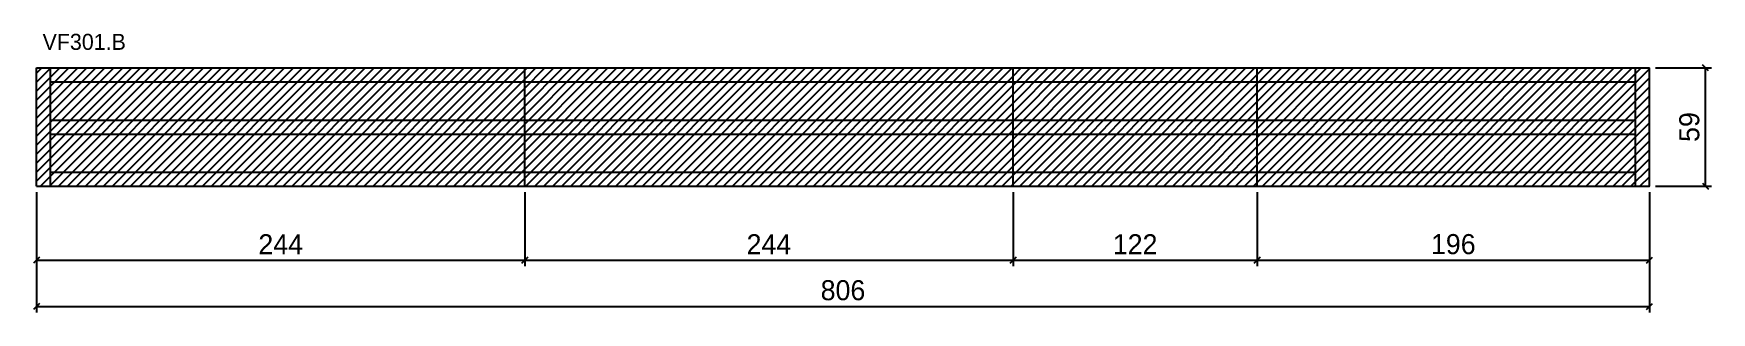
# Model space of a CAD drawing. Extents: x -2 to 837, y -272 to -133.
import ezdxf

# ---------------------------------------------------------------- set-up
doc = ezdxf.new("R2010")
doc.units = 0
for name, color, linetype in [('COTA', 241, 'Continuous'), ('NOMENCLATURA', 7, 'Continuous'), ('Painéis', 200, 'Continuous'), ('Reaproveitamento', 251, 'Continuous'), ('SARR_2.2x7', 40, 'Continuous')]:
    doc.layers.add(name, color=color, linetype=linetype)
doc.dimstyles.new('PAINEL', dxfattribs={"dimtxt": 10, "dimasz": 3, "dimexe": 3, "dimexo": 3, "dimgap": 3, "dimtad": 1, "dimblk": 'OBLIQUE', "dimblk1": 'OBLIQUE', "dimcen": 2.5, "dimclrd": 4, "dimclre": 4, "dimclrt": 240, "dimazin": 3, "dimtfac": 1, "dimtmove": 0, "dimatfit": 3})

# ---------------------------------------------------------------- blocks, each defined once
blk = doc.blocks.new('_OBLIQUE')
at = {"color": 0, "linetype": 'BYBLOCK'}
blk.add_line((-0.5, -0.5), (0.5, 0.5), dxfattribs=at)

msp = doc.modelspace()

# ---------------------------------------------------------------- hatches: boundary and pattern name
at = {"layer": 'Reaproveitamento'}
h = msp.add_hatch(dxfattribs=at)
h.set_pattern_fill('ANSI31')
h.paths.add_polyline_path([(0, -209), (244, -209), (244, -150.2), (0, -150.2)])
h = msp.add_hatch(dxfattribs=at)
h.set_pattern_fill('ANSI31')
h.paths.add_polyline_path([(244, -209), (488, -209), (488, -150.2), (244, -150.2)])
h = msp.add_hatch(dxfattribs=at)
h.set_pattern_fill('ANSI31')
h.paths.add_polyline_path([(488, -209), (610, -209), (610, -150.2), (488, -150.2)])
h = msp.add_hatch(dxfattribs=at)
h.set_pattern_fill('ANSI31')
h.paths.add_polyline_path([(610, -209), (806, -209), (806, -150.2), (610, -150.2)])

# ---------------------------------------------------------------- linework, layer by layer
at = {"layer": 'Painéis'}
for p, q in [((0, -150), (244, -150)), ((0, -209), (0, -150)), ((244, -209), (244, -150)), ((244, -150), (488, -150)), ((488, -209), (488, -150)), ((488, -150), (610, -150)), ((610, -209), (610, -150)), ((610, -150), (806, -150)), ((806, -209), (806, -150)), ((0, -209), (244, -209)), ((244, -209), (488, -209)), ((488, -209), (610, -209)), ((610, -209), (806, -209))]:
    msp.add_line(p, q, dxfattribs=at)
at = {"layer": 'SARR_2.2x7'}
for p, q in [((7, -209), (7, -150)), ((799, -209), (799, -150))]:
    msp.add_line(p, q, dxfattribs=at)
for points in [[(7, -157), (244, -157)], [(7, -157), (244, -157)], [(244, -157), (488, -157)], [(244, -157), (488, -157)], [(488, -157), (610, -157)], [(488, -157), (610, -157)], [(610, -157), (799, -157)], [(610, -157), (799, -157)], [(7, -176), (244, -176)], [(7, -176), (244, -176)], [(244, -176), (488, -176)], [(244, -176), (488, -176)], [(488, -176), (610, -176)], [(488, -176), (610, -176)], [(610, -176), (799, -176)], [(610, -176), (799, -176)], [(7, -183), (244, -183)], [(7, -183), (244, -183)], [(244, -183), (488, -183)], [(244, -183), (488, -183)], [(488, -183), (610, -183)], [(488, -183), (610, -183)], [(610, -183), (799, -183)], [(610, -183), (799, -183)], [(7, -202), (244, -202)], [(7, -202), (244, -202)], [(244, -202), (488, -202)], [(244, -202), (488, -202)], [(488, -202), (610, -202)], [(488, -202), (610, -202)], [(610, -202), (799, -202)], [(610, -202), (799, -202)]]:
    msp.add_lwpolyline(points, dxfattribs=at)

# ---------------------------------------------------------------- texts
at = {"layer": 'NOMENCLATURA'}
msp.add_text('VF301.B', height=8, dxfattribs=at).set_placement((3, -141))

# ---------------------------------------------------------------- dimensions: what is measured, and where the dimension line sits
at = {"layer": 'COTA'}
msp.add_linear_dim(base=(834, -209), p1=(806, -209), p2=(806, -150), angle=90, dimstyle='PAINEL', dxfattribs=at).render()
msp.add_linear_dim(base=(834, -209), p1=(806, -209), p2=(806, -150), angle=90, dimstyle='PAINEL', dxfattribs=at).render()
for base, p1, p2 in [((0, -246), (0, -209), (244, -209)), ((0, -269), (0, -209), (806, -209)), ((244, -246), (244, -209), (488, -209)), ((488, -246), (488, -209), (610, -209)), ((610, -246), (610, -209), (806, -209))]:
    msp.add_linear_dim(base=base, p1=p1, p2=p2, dimstyle='PAINEL', dxfattribs=at).render()

doc.saveas('drawing.dxf')
